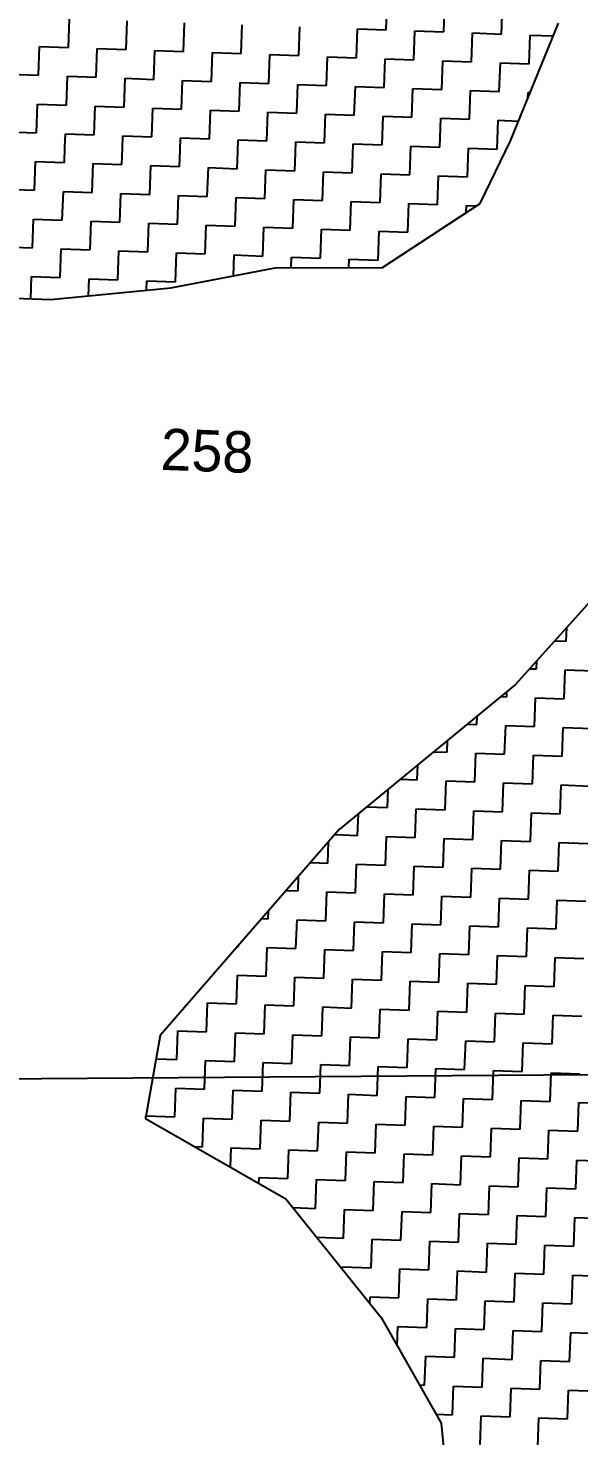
# Model space of a CAD drawing. Header units: metres. Extents: x 287345 to 291891, y 1993918 to 1999987.
# Drawn here: x 287882.8 to 288075.1, y 1997627.4 to 1998119.4 of the extents above; entities that cross this region are included whole.
import ezdxf
from ezdxf.enums import TextEntityAlignment as Align

# ---------------------------------------------------------------- set-up
doc = ezdxf.new("R2010")
doc.units = ezdxf.units.M
doc.header["$MEASUREMENT"] = 0
for name, color, linetype in [('POLY_HATCH', 12, 'Continuous'), ('POLY_PARCEL', 6, 'Continuous'), ('TEXT_PARCEL', 7, 'Continuous')]:
    doc.layers.add(name, color=color, linetype=linetype)
doc.styles.add('TEXT_MAP', font='')
doc.styles.get('TEXT_MAP').set_extended_font_data('Kruti Dev 050')

msp = doc.modelspace()

# ---------------------------------------------------------------- linework, layer by layer
at = {"layer": 'POLY_HATCH', "linetype": 'Continuous'}
for p, q in [((288007.85, 1998118.79), (288008.21, 1998128.85)), ((288027.96, 1998118.08), (288028.32, 1998128.14)), ((288048.07, 1998117.37), (288048.43, 1998127.42)), ((287896.9, 1998112.65), (287897.25, 1998122.71)), ((287917.01, 1998111.94), (287917.36, 1998122)), ((287937.12, 1998111.23), (287937.47, 1998121.28)), ((287957.23, 1998110.52), (287957.58, 1998120.57)), ((287977.33, 1998109.81), (287977.69, 1998119.86)), ((287997.44, 1998109.09), (287997.8, 1998119.15)), ((287997.8, 1998119.15), (288007.85, 1998118.79)), ((288017.55, 1998108.38), (288017.91, 1998118.44)), ((288017.91, 1998118.44), (288027.96, 1998118.08)), ((288037.66, 1998107.67), (288038.02, 1998117.73)), ((288038.02, 1998117.73), (288048.07, 1998117.37)), ((288057.77, 1998106.96), (288058.13, 1998117.01)), ((288058.13, 1998117.01), (288066.2, 1998116.73)), ((287886.49, 1998102.95), (287886.84, 1998113.01)), ((287886.84, 1998113.01), (287896.9, 1998112.65)), ((287906.6, 1998102.24), (287906.95, 1998112.3)), ((287906.95, 1998112.3), (287917.01, 1998111.94)), ((287926.71, 1998101.53), (287927.06, 1998111.59)), ((287927.06, 1998111.59), (287937.12, 1998111.23)), ((287946.81, 1998100.82), (287947.17, 1998110.87)), ((287947.17, 1998110.87), (287957.23, 1998110.52)), ((287966.92, 1998100.11), (287967.28, 1998110.16)), ((287967.28, 1998110.16), (287977.33, 1998109.81)), ((287987.03, 1998099.4), (287987.39, 1998109.45)), ((287987.39, 1998109.45), (287997.44, 1998109.09)), ((288007.14, 1998098.68), (288007.5, 1998108.74)), ((288007.5, 1998108.74), (288017.55, 1998108.38)), ((288027.25, 1998097.97), (288027.61, 1998108.03)), ((288027.61, 1998108.03), (288037.66, 1998107.67)), ((288047.36, 1998097.26), (288047.72, 1998107.32)), ((288047.72, 1998107.32), (288057.77, 1998106.96)), ((287876.43, 1998103.31), (287886.49, 1998102.95)), ((287896.19, 1998092.54), (287896.54, 1998102.6)), ((287896.54, 1998102.6), (287906.6, 1998102.24)), ((287916.3, 1998091.83), (287916.65, 1998101.89)), ((287916.65, 1998101.89), (287926.71, 1998101.53)), ((287936.4, 1998091.12), (287936.76, 1998101.17)), ((287936.76, 1998101.17), (287946.81, 1998100.82)), ((287956.51, 1998090.41), (287956.87, 1998100.46)), ((287956.87, 1998100.46), (287966.92, 1998100.11)), ((287976.62, 1998089.7), (287976.98, 1998099.75)), ((287976.98, 1998099.75), (287987.03, 1998099.4)), ((287996.73, 1998088.99), (287997.09, 1998099.04)), ((287997.09, 1998099.04), (288007.14, 1998098.68)), ((288016.84, 1998088.27), (288017.2, 1998098.33)), ((288017.2, 1998098.33), (288027.25, 1998097.97)), ((288036.95, 1998087.56), (288037.31, 1998097.62)), ((288037.31, 1998097.62), (288047.36, 1998097.26)), ((288057.35, 1998095.01), (288057.41, 1998096.91)), ((288057.41, 1998096.91), (288058.11, 1998096.88)), ((287885.78, 1998082.84), (287886.13, 1998092.9)), ((287886.13, 1998092.9), (287896.19, 1998092.54)), ((287905.89, 1998082.13), (287906.24, 1998092.19)), ((287906.24, 1998092.19), (287916.3, 1998091.83)), ((287925.99, 1998081.42), (287926.35, 1998091.48)), ((287926.35, 1998091.48), (287936.4, 1998091.12)), ((287946.1, 1998080.71), (287946.46, 1998090.76)), ((287946.46, 1998090.76), (287956.51, 1998090.41)), ((287966.21, 1998080), (287966.57, 1998090.05)), ((287966.57, 1998090.05), (287976.62, 1998089.7)), ((287986.32, 1998079.29), (287986.68, 1998089.34)), ((287986.68, 1998089.34), (287996.73, 1998088.99)), ((288006.43, 1998078.58), (288006.79, 1998088.63)), ((288006.79, 1998088.63), (288016.84, 1998088.27)), ((288026.54, 1998077.86), (288026.9, 1998087.92)), ((288026.9, 1998087.92), (288036.95, 1998087.56)), ((288046.65, 1998077.15), (288047, 1998087.21)), ((288047, 1998087.21), (288054.06, 1998086.96)), ((287875.72, 1998083.2), (287885.78, 1998082.84)), ((287895.67, 1998077.91), (287895.83, 1998082.49)), ((287895.83, 1998082.49), (287905.89, 1998082.13)), ((287915.78, 1998077.37), (287915.94, 1998081.78)), ((287915.94, 1998081.78), (287925.99, 1998081.42)), ((287935.9, 1998076.83), (287936.05, 1998081.07)), ((287936.05, 1998081.07), (287946.1, 1998080.71)), ((287956.01, 1998076.29), (287956.16, 1998080.35)), ((287956.16, 1998080.35), (287966.21, 1998080)), ((287976.13, 1998075.75), (287976.27, 1998079.64)), ((287976.27, 1998079.64), (287986.32, 1998079.29)), ((287996.24, 1998075.21), (287996.38, 1998078.93)), ((287996.38, 1998078.93), (288006.43, 1998078.58)), ((287895.48, 1998072.43), (287895.67, 1998077.91)), ((287915.58, 1998071.72), (287915.78, 1998077.37)), ((287935.69, 1998071.01), (287935.9, 1998076.83)), ((287955.8, 1998070.3), (287956.01, 1998076.29)), ((287975.91, 1998069.59), (287976.13, 1998075.75)), ((287996.02, 1998068.88), (287996.24, 1998075.21)), ((288016.13, 1998068.17), (288016.36, 1998074.67)), ((288016.36, 1998074.67), (288016.48, 1998078.22)), ((288016.48, 1998078.22), (288026.54, 1998077.86)), ((288036.24, 1998067.45), (288036.47, 1998074.13)), ((288036.47, 1998074.13), (288036.59, 1998077.51)), ((288036.59, 1998077.51), (288046.65, 1998077.15)), ((287885.06, 1998062.74), (287885.42, 1998072.79)), ((287885.42, 1998072.79), (287895.48, 1998072.43)), ((287905.17, 1998062.02), (287905.53, 1998072.08)), ((287905.53, 1998072.08), (287915.58, 1998071.72)), ((287925.28, 1998061.31), (287925.64, 1998071.37)), ((287925.64, 1998071.37), (287935.69, 1998071.01)), ((287945.39, 1998060.6), (287945.75, 1998070.66)), ((287945.75, 1998070.66), (287955.8, 1998070.3)), ((287965.5, 1998059.89), (287965.86, 1998069.94)), ((287965.86, 1998069.94), (287975.91, 1998069.59)), ((287985.61, 1998059.18), (287985.97, 1998069.23)), ((287985.97, 1998069.23), (287996.02, 1998068.88)), ((288005.72, 1998058.47), (288006.07, 1998068.52)), ((288006.07, 1998068.52), (288016.13, 1998068.17)), ((288025.83, 1998057.75), (288026.18, 1998067.81)), ((288026.18, 1998067.81), (288036.24, 1998067.45)), ((287875.01, 1998063.09), (287885.06, 1998062.74)), ((287894.76, 1998052.33), (287895.12, 1998062.38)), ((287895.12, 1998062.38), (287905.17, 1998062.02)), ((287914.87, 1998051.61), (287915.23, 1998061.67)), ((287915.23, 1998061.67), (287925.28, 1998061.31)), ((287934.98, 1998050.9), (287935.34, 1998060.96)), ((287935.34, 1998060.96), (287945.39, 1998060.6)), ((287955.09, 1998050.19), (287955.45, 1998060.25)), ((287955.45, 1998060.25), (287965.5, 1998059.89)), ((287975.2, 1998049.48), (287975.56, 1998059.53)), ((287975.56, 1998059.53), (287985.61, 1998059.18)), ((287995.31, 1998048.77), (287995.66, 1998058.82)), ((287995.66, 1998058.82), (288005.72, 1998058.47)), ((288015.42, 1998048.06), (288015.77, 1998058.11)), ((288015.77, 1998058.11), (288025.83, 1998057.75)), ((288035.79, 1998054.93), (288035.88, 1998057.4)), ((288035.88, 1998057.4), (288039.38, 1998057.28)), ((287884.35, 1998042.63), (287884.71, 1998052.68)), ((287884.71, 1998052.68), (287894.76, 1998052.33)), ((287904.46, 1998041.92), (287904.82, 1998051.97)), ((287904.82, 1998051.97), (287914.87, 1998051.61)), ((287924.57, 1998041.2), (287924.93, 1998051.26)), ((287924.93, 1998051.26), (287934.98, 1998050.9)), ((287944.68, 1998040.49), (287945.04, 1998050.55)), ((287945.04, 1998050.55), (287955.09, 1998050.19)), ((287964.79, 1998039.78), (287965.15, 1998049.84)), ((287965.15, 1998049.84), (287975.2, 1998049.48)), ((287984.9, 1998039.07), (287985.25, 1998049.12)), ((287985.25, 1998049.12), (287995.31, 1998048.77)), ((288005.01, 1998038.36), (288005.36, 1998048.41)), ((288005.36, 1998048.41), (288015.42, 1998048.06)), ((287874.3, 1998042.98), (287884.35, 1998042.63)), ((287894.05, 1998032.22), (287894.41, 1998042.27)), ((287894.41, 1998042.27), (287904.46, 1998041.92)), ((287914.16, 1998031.51), (287914.52, 1998041.56)), ((287914.52, 1998041.56), (287924.57, 1998041.2)), ((287934.27, 1998030.79), (287934.63, 1998040.85)), ((287934.63, 1998040.85), (287944.68, 1998040.49)), ((287954.48, 1998032.87), (287954.73, 1998040.14)), ((287954.73, 1998040.14), (287964.79, 1998039.78)), ((287974.71, 1998035.7), (287974.84, 1998039.42)), ((287974.84, 1998039.42), (287984.9, 1998039.07)), ((287994.85, 1998035.73), (287994.95, 1998038.71)), ((287994.95, 1998038.71), (288005.01, 1998038.36)), ((287883.72, 1998024.81), (287884, 1998032.57)), ((287884, 1998032.57), (287894.05, 1998032.22)), ((287903.89, 1998025.84), (287904.11, 1998031.86)), ((287904.11, 1998031.86), (287914.16, 1998031.51)), ((287924.1, 1998027.81), (287924.22, 1998031.15)), ((287924.22, 1998031.15), (287934.27, 1998030.79)), ((288070.76, 1997905.16), (288070.93, 1997909.94)), ((288066.78, 1997905.3), (288070.76, 1997905.16)), ((288060.35, 1997895.46), (288060.45, 1997898.23)), ((288058.04, 1997895.54), (288060.35, 1997895.46)), ((288070.05, 1997885.05), (288070.41, 1997895.1)), ((288070.41, 1997895.1), (288080.46, 1997894.75)), ((288049.94, 1997885.76), (288050, 1997887.47)), ((288048.01, 1997885.83), (288049.94, 1997885.76)), ((288059.64, 1997875.35), (288060, 1997885.41)), ((288060, 1997885.41), (288070.05, 1997885.05)), ((288039.53, 1997876.06), (288039.63, 1997878.94)), ((288036.27, 1997876.18), (288039.53, 1997876.06)), ((288049.23, 1997865.65), (288049.59, 1997875.71)), ((288049.59, 1997875.71), (288059.64, 1997875.35)), ((288069.34, 1997864.94), (288069.7, 1997875)), ((288069.7, 1997875), (288079.75, 1997874.64)), ((288029.12, 1997866.36), (288029.27, 1997870.42)), ((288024.53, 1997866.53), (288029.12, 1997866.36)), ((288038.82, 1997855.95), (288039.18, 1997866.01)), ((288039.18, 1997866.01), (288049.23, 1997865.65)), ((288058.93, 1997855.24), (288059.29, 1997865.3)), ((288059.29, 1997865.3), (288069.34, 1997864.94)), ((288018.71, 1997856.67), (288018.9, 1997861.89)), ((288008.3, 1997846.97), (288008.53, 1997853.37)), ((288012.79, 1997856.87), (288018.71, 1997856.67)), ((288028.41, 1997846.25), (288028.77, 1997856.31)), ((288028.77, 1997856.31), (288038.82, 1997855.95)), ((288048.52, 1997845.54), (288048.88, 1997855.6)), ((288048.88, 1997855.6), (288058.93, 1997855.24)), ((288068.63, 1997844.83), (288068.98, 1997854.89)), ((288068.98, 1997854.89), (288079.04, 1997854.53)), ((287997.89, 1997837.27), (287998.16, 1997844.84)), ((288001.05, 1997847.22), (288008.3, 1997846.97)), ((288018, 1997836.56), (288018.36, 1997846.61)), ((288018.36, 1997846.61), (288028.41, 1997846.25)), ((288038.11, 1997835.84), (288038.47, 1997845.9)), ((288038.47, 1997845.9), (288048.52, 1997845.54)), ((288058.22, 1997835.13), (288058.57, 1997845.19)), ((288058.57, 1997845.19), (288068.63, 1997844.83)), ((287987.48, 1997827.57), (287987.75, 1997835.06)), ((287989.91, 1997837.55), (287997.89, 1997837.27)), ((288007.59, 1997826.86), (288007.95, 1997836.91)), ((288007.95, 1997836.91), (288018, 1997836.56)), ((288027.7, 1997826.15), (288028.05, 1997836.2)), ((288028.05, 1997836.2), (288038.11, 1997835.84)), ((288047.81, 1997825.43), (288048.16, 1997835.49)), ((288048.16, 1997835.49), (288058.22, 1997835.13)), ((288067.92, 1997824.72), (288068.27, 1997834.78)), ((288068.27, 1997834.78), (288078.33, 1997834.42)), ((287981.43, 1997827.78), (287987.48, 1997827.57)), ((287997.18, 1997817.16), (287997.54, 1997827.21)), ((287997.54, 1997827.21), (288007.59, 1997826.86)), ((288017.29, 1997816.45), (288017.64, 1997826.5)), ((288017.64, 1997826.5), (288027.7, 1997826.15)), ((288037.4, 1997815.74), (288037.75, 1997825.79)), ((288037.75, 1997825.79), (288047.81, 1997825.43)), ((288057.51, 1997815.02), (288057.86, 1997825.08)), ((288057.86, 1997825.08), (288067.92, 1997824.72)), ((287977.07, 1997817.87), (287977.25, 1997822.97)), ((287972.95, 1997818.02), (287977.07, 1997817.87)), ((287986.77, 1997807.46), (287987.13, 1997817.51)), ((287987.13, 1997817.51), (287997.18, 1997817.16)), ((288006.88, 1997806.75), (288007.23, 1997816.8)), ((288007.23, 1997816.8), (288017.29, 1997816.45)), ((288026.99, 1997806.04), (288027.34, 1997816.09)), ((288027.34, 1997816.09), (288037.4, 1997815.74)), ((288047.1, 1997805.33), (288047.45, 1997815.38)), ((288047.45, 1997815.38), (288057.51, 1997815.02)), ((288067.21, 1997804.61), (288067.56, 1997814.67)), ((288067.56, 1997814.67), (288077.62, 1997814.31)), ((287966.66, 1997808.17), (287966.76, 1997810.89)), ((287964.47, 1997808.25), (287966.66, 1997808.17)), ((287976.36, 1997797.76), (287976.72, 1997807.82)), ((287976.72, 1997807.82), (287986.77, 1997807.46)), ((287996.47, 1997797.05), (287996.82, 1997807.1)), ((287996.82, 1997807.1), (288006.88, 1997806.75)), ((288016.58, 1997796.34), (288016.93, 1997806.39)), ((288016.93, 1997806.39), (288026.99, 1997806.04)), ((288036.69, 1997795.63), (288037.04, 1997805.68)), ((288037.04, 1997805.68), (288047.1, 1997805.33)), ((288056.8, 1997794.91), (288057.15, 1997804.97)), ((288057.15, 1997804.97), (288067.21, 1997804.61)), ((287955.98, 1997798.48), (287956.25, 1997798.47)), ((287956.25, 1997798.47), (287956.26, 1997798.8)), ((287965.95, 1997788.06), (287966.3, 1997798.12)), ((287966.3, 1997798.12), (287976.36, 1997797.76)), ((287986.06, 1997787.35), (287986.41, 1997797.41)), ((287986.41, 1997797.41), (287996.47, 1997797.05)), ((288006.17, 1997786.64), (288006.52, 1997796.69)), ((288006.52, 1997796.69), (288016.58, 1997796.34)), ((288026.28, 1997785.93), (288026.63, 1997795.98)), ((288026.63, 1997795.98), (288036.69, 1997795.63)), ((288046.38, 1997785.22), (288046.74, 1997795.27)), ((288046.74, 1997795.27), (288056.8, 1997794.91)), ((288066.49, 1997784.5), (288066.85, 1997794.56)), ((288066.85, 1997794.56), (288076.9, 1997794.2)), ((287955.54, 1997778.36), (287955.89, 1997788.42)), ((287955.89, 1997788.42), (287965.95, 1997788.06)), ((287975.65, 1997777.65), (287976, 1997787.71)), ((287976, 1997787.71), (287986.06, 1997787.35)), ((287995.76, 1997776.94), (287996.11, 1997787)), ((287996.11, 1997787), (288006.17, 1997786.64)), ((288015.87, 1997776.23), (288016.22, 1997786.28)), ((288016.22, 1997786.28), (288026.28, 1997785.93)), ((288035.97, 1997775.52), (288036.33, 1997785.57)), ((288036.33, 1997785.57), (288046.38, 1997785.22)), ((288056.08, 1997774.81), (288056.44, 1997784.86)), ((288056.44, 1997784.86), (288066.49, 1997784.5)), ((287945.13, 1997768.67), (287945.48, 1997778.72)), ((287945.48, 1997778.72), (287955.54, 1997778.36)), ((287965.24, 1997767.95), (287965.59, 1997778.01)), ((287965.59, 1997778.01), (287975.65, 1997777.65)), ((287985.35, 1997767.24), (287985.7, 1997777.3)), ((287985.7, 1997777.3), (287995.76, 1997776.94)), ((288005.46, 1997766.53), (288005.81, 1997776.58)), ((288005.81, 1997776.58), (288015.87, 1997776.23)), ((288025.56, 1997765.82), (288025.92, 1997775.87)), ((288025.92, 1997775.87), (288035.97, 1997775.52)), ((288045.67, 1997765.11), (288046.03, 1997775.16)), ((288046.03, 1997775.16), (288056.08, 1997774.81)), ((288065.78, 1997764.4), (288066.14, 1997774.45)), ((288066.14, 1997774.45), (288076.19, 1997774.09)), ((287934.72, 1997758.97), (287935.07, 1997769.02)), ((287935.07, 1997769.02), (287945.13, 1997768.67)), ((287954.83, 1997758.25), (287955.18, 1997768.31)), ((287955.18, 1997768.31), (287965.24, 1997767.95)), ((287974.94, 1997757.54), (287975.29, 1997767.6)), ((287975.29, 1997767.6), (287985.35, 1997767.24)), ((287995.05, 1997756.83), (287995.4, 1997766.89)), ((287995.4, 1997766.89), (288005.46, 1997766.53)), ((288015.15, 1997756.12), (288015.51, 1997766.17)), ((288015.51, 1997766.17), (288025.56, 1997765.82)), ((288035.26, 1997755.41), (288035.62, 1997765.46)), ((288035.62, 1997765.46), (288045.67, 1997765.11)), ((288055.37, 1997754.7), (288055.73, 1997764.75)), ((288055.73, 1997764.75), (288065.78, 1997764.4)), ((287927.5, 1997759.22), (287934.72, 1997758.97)), ((287944.42, 1997748.56), (287944.77, 1997758.61)), ((287944.77, 1997758.61), (287954.83, 1997758.25)), ((287964.53, 1997747.84), (287964.88, 1997757.9)), ((287964.88, 1997757.9), (287974.94, 1997757.54)), ((287984.63, 1997747.13), (287984.99, 1997757.19)), ((287984.99, 1997757.19), (287995.05, 1997756.83)), ((288004.74, 1997746.42), (288005.1, 1997756.48)), ((288005.1, 1997756.48), (288015.15, 1997756.12)), ((288024.85, 1997745.71), (288025.21, 1997755.76)), ((288025.21, 1997755.76), (288035.26, 1997755.41)), ((288044.96, 1997745), (288045.32, 1997755.05)), ((288045.32, 1997755.05), (288055.37, 1997754.7)), ((288065.07, 1997744.29), (288065.43, 1997754.34)), ((288065.43, 1997754.34), (288075.48, 1997753.99)), ((287934.01, 1997738.86), (287934.36, 1997748.91)), ((287934.36, 1997748.91), (287944.42, 1997748.56)), ((287954.12, 1997738.15), (287954.47, 1997748.2)), ((287954.47, 1997748.2), (287964.53, 1997747.84)), ((287974.22, 1997737.43), (287974.58, 1997747.49)), ((287974.58, 1997747.49), (287984.63, 1997747.13)), ((287994.33, 1997736.72), (287994.69, 1997746.78)), ((287994.69, 1997746.78), (288004.74, 1997746.42)), ((288014.44, 1997736.01), (288014.8, 1997746.07)), ((288014.8, 1997746.07), (288024.85, 1997745.71)), ((288034.55, 1997735.3), (288034.91, 1997745.35)), ((288034.91, 1997745.35), (288044.96, 1997745)), ((288054.66, 1997734.59), (288055.02, 1997744.64)), ((288055.02, 1997744.64), (288065.07, 1997744.29)), ((288074.77, 1997733.88), (288075.13, 1997743.93)), ((288075.13, 1997743.93), (288085.18, 1997743.58)), ((287923.92, 1997738.27), (287923.95, 1997739.21)), ((287923.95, 1997739.21), (287934.01, 1997738.86)), ((287943.71, 1997728.45), (287944.06, 1997738.5)), ((287944.06, 1997738.5), (287954.12, 1997738.15)), ((287963.81, 1997727.74), (287964.17, 1997737.79)), ((287964.17, 1997737.79), (287974.22, 1997737.43)), ((287983.92, 1997727.02), (287984.28, 1997737.08)), ((287984.28, 1997737.08), (287994.33, 1997736.72)), ((288004.03, 1997726.31), (288004.39, 1997736.37)), ((288004.39, 1997736.37), (288014.44, 1997736.01)), ((288024.14, 1997725.6), (288024.5, 1997735.66)), ((288024.5, 1997735.66), (288034.55, 1997735.3)), ((288044.25, 1997724.89), (288044.61, 1997734.94)), ((288044.61, 1997734.94), (288054.66, 1997734.59)), ((288064.36, 1997724.18), (288064.71, 1997734.23)), ((288064.71, 1997734.23), (288074.77, 1997733.88)), ((287940.88, 1997728.55), (287943.71, 1997728.45)), ((287953.52, 1997721.3), (287953.76, 1997728.09)), ((287953.76, 1997728.09), (287963.81, 1997727.74)), ((287973.51, 1997717.33), (287973.87, 1997727.38)), ((287973.87, 1997727.38), (287983.92, 1997727.02)), ((287993.62, 1997716.61), (287993.98, 1997726.67)), ((287993.98, 1997726.67), (288004.03, 1997726.31)), ((288013.73, 1997715.9), (288014.09, 1997725.96)), ((288014.09, 1997725.96), (288024.14, 1997725.6)), ((288033.84, 1997715.19), (288034.2, 1997725.25)), ((288034.2, 1997725.25), (288044.25, 1997724.89)), ((288053.95, 1997714.48), (288054.3, 1997724.53)), ((288054.3, 1997724.53), (288064.36, 1997724.18)), ((288074.06, 1997713.77), (288074.41, 1997723.82)), ((288074.41, 1997723.82), (288084.47, 1997723.47)), ((287963.39, 1997715.64), (287963.46, 1997717.68)), ((287963.46, 1997717.68), (287973.51, 1997717.33)), ((287983.21, 1997706.92), (287983.57, 1997716.97)), ((287983.57, 1997716.97), (287993.62, 1997716.61)), ((288003.32, 1997706.2), (288003.68, 1997716.26)), ((288003.68, 1997716.26), (288013.73, 1997715.9)), ((288023.43, 1997705.49), (288023.79, 1997715.55)), ((288023.79, 1997715.55), (288033.84, 1997715.19)), ((288043.54, 1997704.78), (288043.89, 1997714.83)), ((288043.89, 1997714.83), (288053.95, 1997714.48)), ((288063.65, 1997704.07), (288064, 1997714.12)), ((288064, 1997714.12), (288074.06, 1997713.77)), ((287975.25, 1997707.2), (287983.21, 1997706.92)), ((287992.91, 1997696.5), (287993.27, 1997706.56)), ((287993.27, 1997706.56), (288003.32, 1997706.2)), ((288013.02, 1997695.79), (288013.38, 1997705.85)), ((288013.38, 1997705.85), (288023.43, 1997705.49)), ((288033.13, 1997695.08), (288033.48, 1997705.14)), ((288033.48, 1997705.14), (288043.54, 1997704.78)), ((288053.24, 1997694.37), (288053.59, 1997704.42)), ((288053.59, 1997704.42), (288063.65, 1997704.07)), ((288073.35, 1997693.66), (288073.7, 1997703.71)), ((288073.7, 1997703.71), (288083.76, 1997703.36)), ((287983.57, 1997696.84), (287992.91, 1997696.5)), ((288002.61, 1997686.09), (288002.96, 1997696.15)), ((288002.96, 1997696.15), (288013.02, 1997695.79)), ((288022.72, 1997685.38), (288023.07, 1997695.44)), ((288023.07, 1997695.44), (288033.13, 1997695.08)), ((288042.83, 1997684.67), (288043.18, 1997694.73)), ((288043.18, 1997694.73), (288053.24, 1997694.37)), ((288062.94, 1997683.96), (288063.29, 1997694.01)), ((288063.29, 1997694.01), (288073.35, 1997693.66)), ((287992.53, 1997685.67), (287992.55, 1997686.45)), ((287992.55, 1997686.45), (288002.61, 1997686.09)), ((288012.31, 1997675.68), (288012.66, 1997685.74)), ((288012.66, 1997685.74), (288022.72, 1997685.38)), ((288032.42, 1997674.97), (288032.77, 1997685.03)), ((288032.77, 1997685.03), (288042.83, 1997684.67)), ((288052.53, 1997674.26), (288052.88, 1997684.32)), ((288052.88, 1997684.32), (288062.94, 1997683.96)), ((288072.63, 1997673.55), (288072.99, 1997683.6)), ((288072.99, 1997683.6), (288083.05, 1997683.25)), ((288002.17, 1997673.66), (288002.25, 1997676.04)), ((288002.25, 1997676.04), (288012.31, 1997675.68)), ((288022.01, 1997665.27), (288022.36, 1997675.33)), ((288022.36, 1997675.33), (288032.42, 1997674.97)), ((288042.12, 1997664.56), (288042.47, 1997674.62)), ((288042.47, 1997674.62), (288052.53, 1997674.26)), ((288062.22, 1997663.85), (288062.58, 1997673.91)), ((288062.58, 1997673.91), (288072.63, 1997673.55)), ((288011.71, 1997658.89), (288011.95, 1997665.63)), ((288011.95, 1997665.63), (288022.01, 1997665.27)), ((288031.71, 1997654.86), (288032.06, 1997664.92)), ((288032.06, 1997664.92), (288042.12, 1997664.56)), ((288051.81, 1997654.15), (288052.17, 1997664.21)), ((288052.17, 1997664.21), (288062.22, 1997663.85)), ((288071.92, 1997653.44), (288072.28, 1997663.49)), ((288072.28, 1997663.49), (288082.33, 1997663.14)), ((288021.29, 1997645.16), (288021.65, 1997655.22)), ((288021.65, 1997655.22), (288031.71, 1997654.86)), ((288041.4, 1997644.45), (288041.76, 1997654.51)), ((288041.76, 1997654.51), (288051.81, 1997654.15)), ((288061.51, 1997643.74), (288061.87, 1997653.8)), ((288061.87, 1997653.8), (288071.92, 1997653.44)), ((288019.47, 1997645.23), (288021.29, 1997645.16)), ((288030.99, 1997634.75), (288031.35, 1997644.81)), ((288031.35, 1997644.81), (288041.4, 1997644.45)), ((288051.1, 1997634.04), (288051.46, 1997644.1)), ((288051.46, 1997644.1), (288061.51, 1997643.74)), ((288071.21, 1997633.33), (288071.57, 1997643.39)), ((288071.57, 1997643.39), (288081.62, 1997643.03)), ((288025.31, 1997634.96), (288030.99, 1997634.75)), ((288040.69, 1997624.34), (288041.05, 1997634.4)), ((288041.05, 1997634.4), (288051.1, 1997634.04)), ((288060.8, 1997623.63), (288061.16, 1997633.69)), ((288061.16, 1997633.69), (288071.21, 1997633.33))]:
    msp.add_line(p, q, dxfattribs=at)
at = {"layer": 'POLY_HATCH'}
for p, q in [((288051.24, 1998080.03), (288067.99, 1998121.12)), ((288040.73, 1998058.17), (288051.24, 1998080.03)), ((288006.57, 1998035.75), (288040.73, 1998058.17)), ((287932.63, 1998028.64), (287969.03, 1998035.69)), ((287969.03, 1998035.69), (288006.57, 1998035.75)), ((287851.89, 1998025.94), (287890.77, 1998024.56)), ((287890.77, 1998024.56), (287932.63, 1998028.64)), ((288089.24, 1997930.38), (288053.05, 1997889.97)), ((288053.05, 1997889.97), (287991.47, 1997839.35)), ((287991.47, 1997839.35), (287928.96, 1997767.36)), ((287928.96, 1997767.36), (287923.76, 1997738.36)), ((287923.76, 1997738.36), (287972.82, 1997710.23)), ((287972.82, 1997710.23), (288006.11, 1997668.75)), ((288006.11, 1997668.75), (288027.06, 1997631.88)), ((288027.06, 1997631.88), (288031.14, 1997590.04))]:
    msp.add_line(p, q, dxfattribs=at)
at = {"layer": 'POLY_PARCEL'}
msp.add_line((288078.88, 1997753.55), (287864.53, 1997752), dxfattribs=at)

# ---------------------------------------------------------------- texts
at = {"layer": 'TEXT_PARCEL', "style": 'TEXT_MAP'}
msp.add_text('258', height=14.488, rotation=357.9734, dxfattribs=at).set_placement((287945.33, 1997971.72), align=Align.MIDDLE)

doc.saveas('drawing.dxf')
